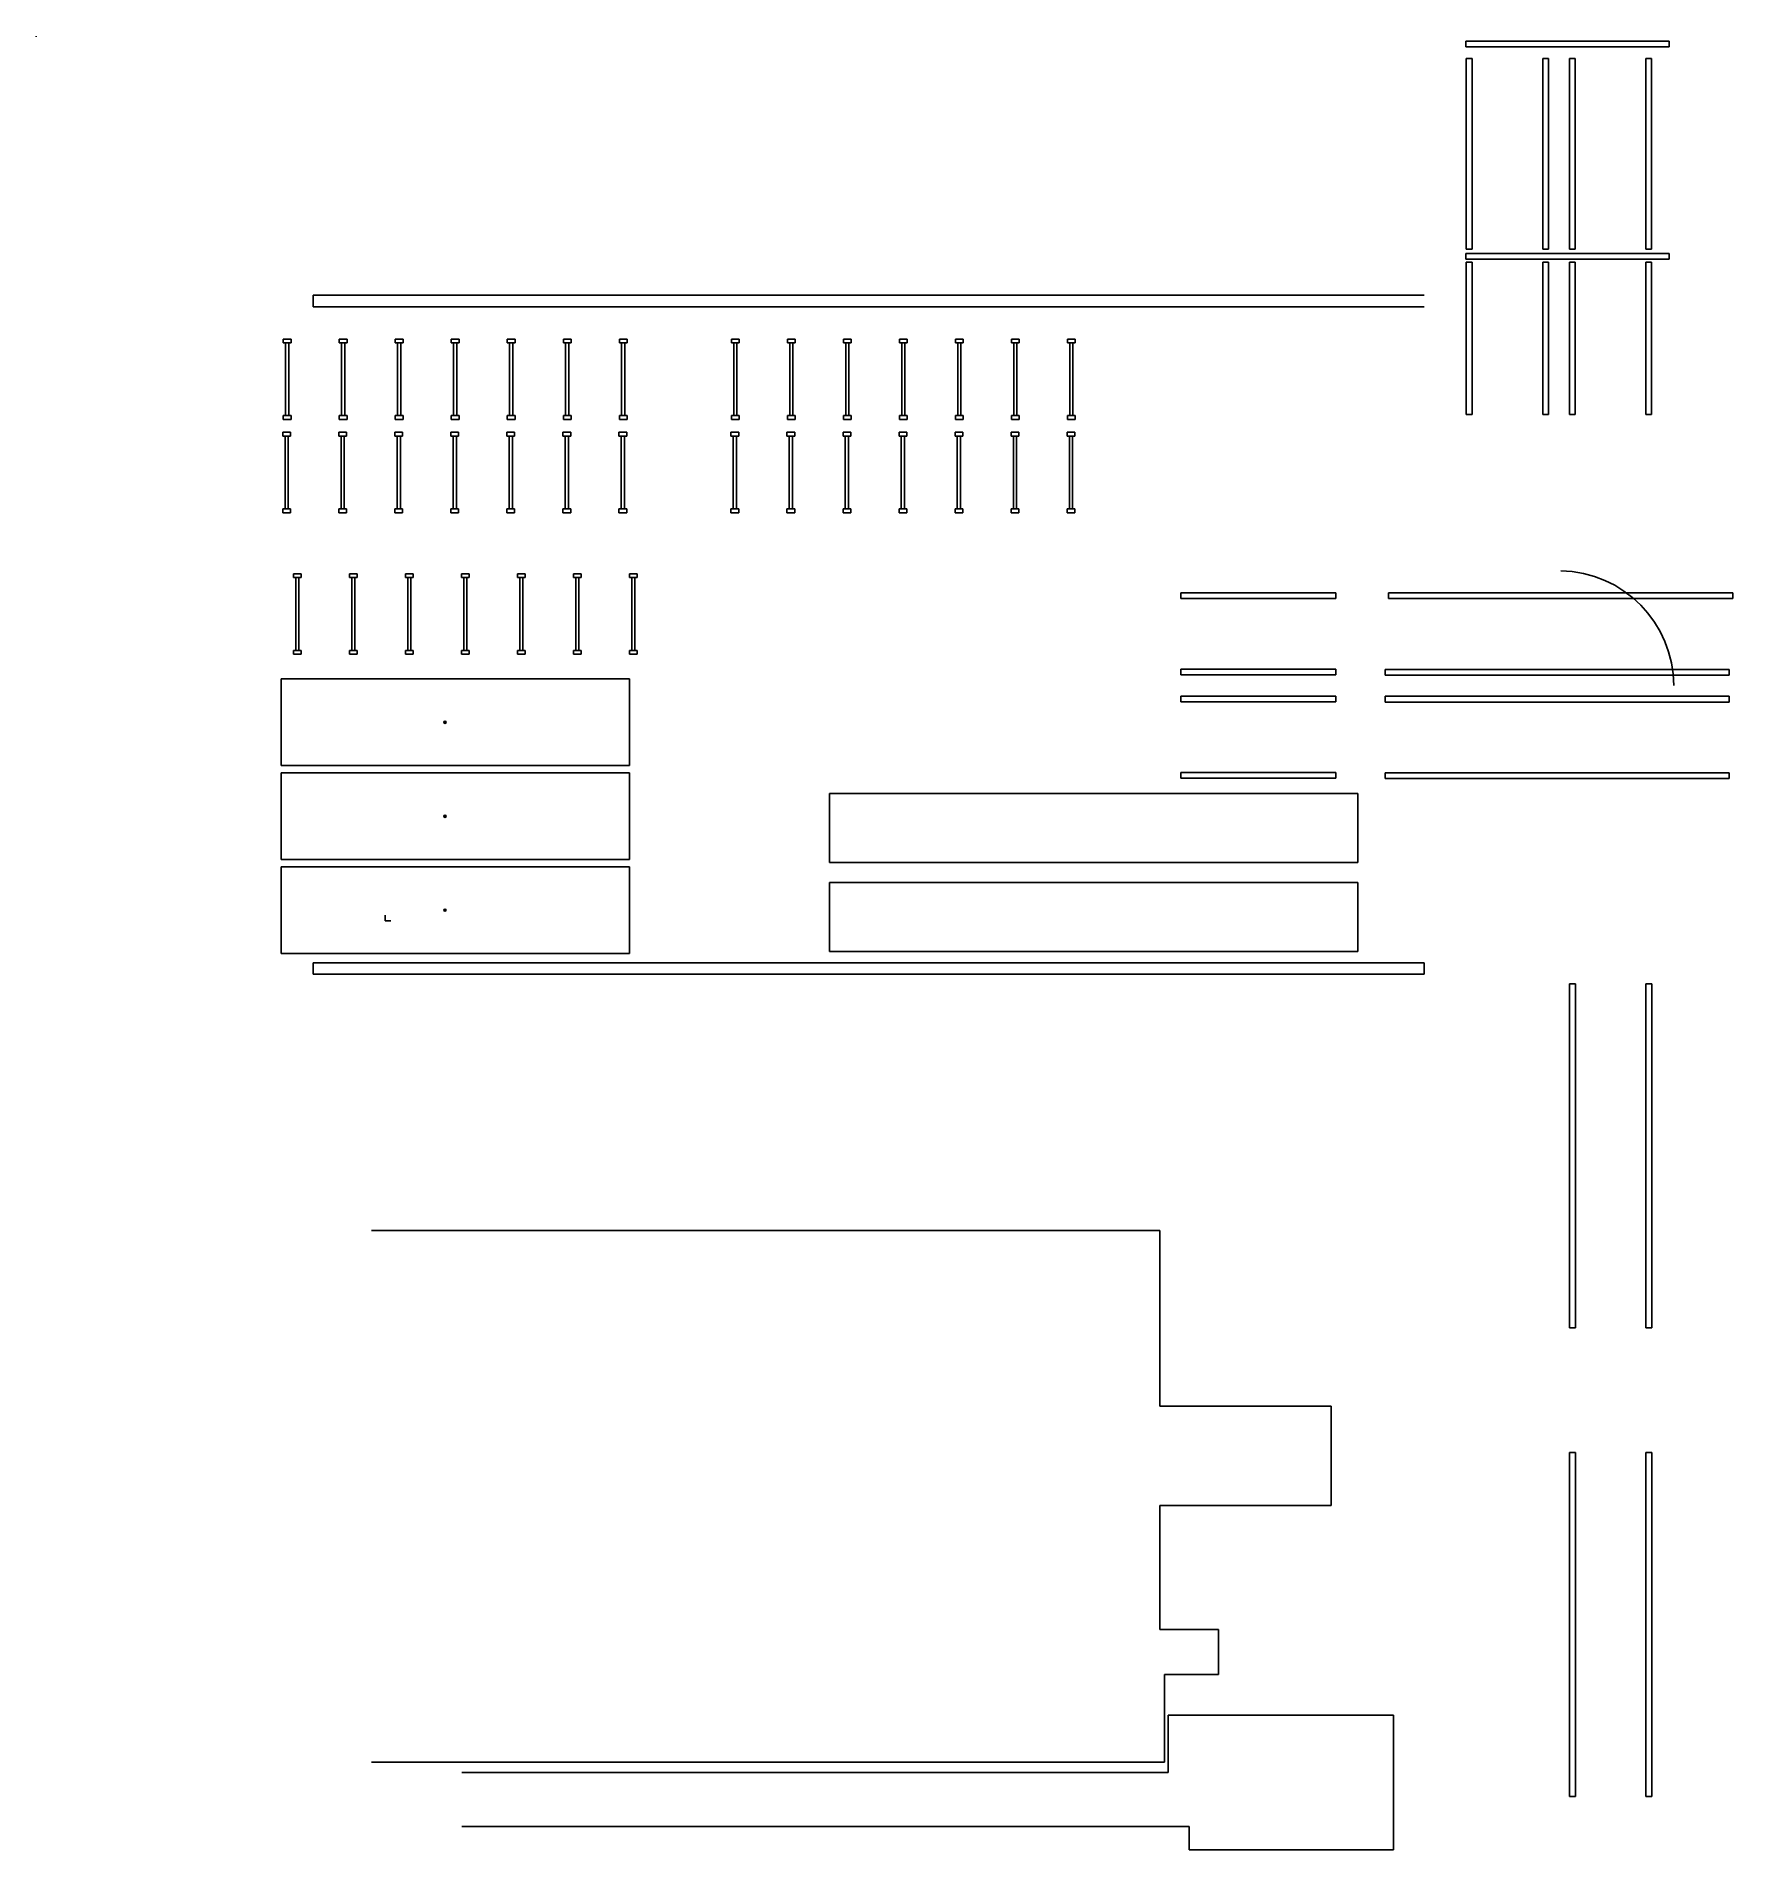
# Model space of a CAD drawing. Extents: x -6085 to 23498, y -16190 to 15420.
import ezdxf

# ---------------------------------------------------------------- set-up
doc = ezdxf.new("R2010")
doc.units = 0
doc.layers.get('0').update_dxf_attribs({"linetype": 'CONTINUOUS'})

msp = doc.modelspace()

# ---------------------------------------------------------------- linework, layer by layer
at = {"color": 7}
for p, q in [((-6084.776299, 15409.834312), (-6084.776299, 15419.834312)), ((-1812.03226, 4218.489773), (4257.681301, 4218.489773)), ((1023, 3463), (1063, 3463)), ((4257.681301, 2707.510226), (-1812.03226, 2707.510226)), ((-1812.03226, 2580.489773), (4257.681301, 2580.489773)), ((1023, 1825), (1063, 1825)), ((4257.681301, 1069.510227), (-1812.03226, 1069.510227)), ((-1812.03226, 942.489774), (4257.681301, 942.489774)), ((0, 0), (0, 100)), ((0, 0), (100, 0)), ((1023, 187), (1063, 187)), ((4257.681301, -568.489774), (-1812.03226, -568.489774))]:
    msp.add_line(p, q, dxfattribs=at)
for p, q in [((18841.761099, 15334.58857), (22391.761579, 15334.58857)), ((18841.761099, 15234.605781), (18841.761099, 15334.58857)), ((22391.761579, 15234.605781), (18841.761099, 15234.605781)), ((22391.761579, 15334.58857), (22391.761579, 15234.605781)), ((18852.012176, 15034.100118), (18952.028305, 15034.100118)), ((18852.012176, 11707.850059), (18852.012176, 15034.100118)), ((18952.028305, 15034.100118), (18952.028305, 11707.850059)), ((20283.511934, 15034.100118), (20183.495805, 15034.100118)), ((20183.495805, 15034.100118), (20183.495805, 11707.850059)), ((20283.511934, 11707.850059), (20283.511934, 15034.100118)), ((20652.012176, 15034.100118), (20752.028305, 15034.100118)), ((20652.012176, 11707.850059), (20652.012176, 15034.100118)), ((20752.028305, 15034.100118), (20752.028305, 11707.850059)), ((22083.511934, 15034.100118), (21983.495805, 15034.100118)), ((21983.495805, 15034.100118), (21983.495805, 11707.850059)), ((22083.511934, 11707.850059), (22083.511934, 15034.100118)), ((18952.028305, 11707.850059), (18852.012176, 11707.850059)), ((20183.495805, 11707.850059), (20283.511934, 11707.850059)), ((20752.028305, 11707.850059), (20652.012176, 11707.850059)), ((21983.495805, 11707.850059), (22083.511934, 11707.850059)), ((18841.78072, 11634.588575), (22391.7812, 11634.588575)), ((18841.78072, 11534.605786), (18841.78072, 11634.588575)), ((22391.7812, 11534.605786), (18841.78072, 11534.605786)), ((18851.971326, 11484.140342), (18951.987454, 11484.140342)), ((18851.971326, 8824.112813), (18851.971326, 11484.140342)), ((18951.987454, 11484.140342), (18951.987454, 8824.112813)), ((20183.454955, 11484.140342), (20283.471083, 11484.140342)), ((20183.454955, 8824.112813), (20183.454955, 11484.140342)), ((20283.471083, 11484.140342), (20283.471083, 8824.112813)), ((20651.971326, 11484.140342), (20751.987454, 11484.140342)), ((20651.971326, 8824.112813), (20651.971326, 11484.140342)), ((20751.987454, 11484.140342), (20751.987454, 8824.112813)), ((21983.454955, 11484.140342), (22083.471083, 11484.140342)), ((21983.454955, 8824.112813), (21983.454955, 11484.140342)), ((22083.471083, 11484.140342), (22083.471083, 8824.112813)), ((22391.7812, 11634.588575), (22391.7812, 11534.605786)), ((-1254.94457, 10704.525), (-1254.9436, 10904.525)), ((-1254.9436, 10904.525), (18119.0564, 10904.43107)), ((18119.05543, 10704.43107), (-1254.94457, 10704.525)), ((-1777.46393, 10143.000451), (-1642.46393, 10143.000451)), ((-1777.46393, 10077.000451), (-1777.46393, 10143.000451)), ((-1642.46393, 10143.000451), (-1642.46393, 10077.000451)), ((-800.71351, 10143.000451), (-665.71351, 10143.000451)), ((-800.71351, 10077.000451), (-800.71351, 10143.000451)), ((-665.71351, 10143.000451), (-665.71351, 10077.000451)), ((176.03691, 10143.000451), (311.03691, 10143.000451)), ((176.03691, 10077.000451), (176.03691, 10143.000451)), ((311.03691, 10143.000451), (311.03691, 10077.000451)), ((1152.78733, 10143.000451), (1287.78733, 10143.000451)), ((1152.78733, 10077.000451), (1152.78733, 10143.000451)), ((1287.78733, 10143.000451), (1287.78733, 10077.000451)), ((2129.53775, 10143.000451), (2264.53775, 10143.000451)), ((2129.53775, 10077.000451), (2129.53775, 10143.000451)), ((2264.53775, 10143.000451), (2264.53775, 10077.000451)), ((3106.28817, 10143.000451), (3241.28817, 10143.000451)), ((3106.28817, 10077.000451), (3106.28817, 10143.000451)), ((3241.28817, 10143.000451), (3241.28817, 10077.000451)), ((4083.03859, 10143.000451), (4218.03859, 10143.000451)), ((4083.03859, 10077.000451), (4083.03859, 10143.000451)), ((4218.03859, 10143.000451), (4218.03859, 10077.000451)), ((6036.53943, 10143.000451), (6171.53943, 10143.000451)), ((6036.53943, 10077.000451), (6036.53943, 10143.000451)), ((6171.53943, 10143.000451), (6171.53943, 10077.000451)), ((7013.28985, 10143.000451), (7148.28985, 10143.000451)), ((7013.28985, 10077.000451), (7013.28985, 10143.000451)), ((7148.28985, 10143.000451), (7148.28985, 10077.000451)), ((7990.04027, 10143.000451), (8125.04027, 10143.000451)), ((7990.04027, 10077.000451), (7990.04027, 10143.000451)), ((8125.04027, 10143.000451), (8125.04027, 10077.000451)), ((8966.79069, 10143.000451), (9101.79069, 10143.000451)), ((8966.79069, 10077.000451), (8966.79069, 10143.000451)), ((9101.79069, 10143.000451), (9101.79069, 10077.000451)), ((9943.54111, 10143.000451), (10078.54111, 10143.000451)), ((9943.54111, 10077.000451), (9943.54111, 10143.000451)), ((10078.54111, 10143.000451), (10078.54111, 10077.000451)), ((10920.29153, 10143.000451), (11055.29153, 10143.000451)), ((10920.29153, 10077.000451), (10920.29153, 10143.000451)), ((11055.29153, 10143.000451), (11055.29153, 10077.000451)), ((11897.04195, 10143.000451), (12032.04195, 10143.000451)), ((11897.04195, 10077.000451), (11897.04195, 10143.000451)), ((12032.04195, 10143.000451), (12032.04195, 10077.000451)), ((-1642.46393, 10077.000451), (-1777.46393, 10077.000451)), ((-1737.46393, 8807.000451), (-1737.46393, 10077.000451)), ((-1682.46393, 8807.000451), (-1682.46393, 10077.000451)), ((-665.71351, 10077.000451), (-800.71351, 10077.000451)), ((-760.71351, 8807.000451), (-760.71351, 10077.000451)), ((-705.71351, 8807.000451), (-705.71351, 10077.000451)), ((311.03691, 10077.000451), (176.03691, 10077.000451)), ((216.03691, 8807.000451), (216.03691, 10077.000451)), ((271.03691, 8807.000451), (271.03691, 10077.000451)), ((1287.78733, 10077.000451), (1152.78733, 10077.000451)), ((1192.78733, 8807.000451), (1192.78733, 10077.000451)), ((1247.78733, 8807.000451), (1247.78733, 10077.000451)), ((2264.53775, 10077.000451), (2129.53775, 10077.000451)), ((2169.53775, 8807.000451), (2169.53775, 10077.000451)), ((2224.53775, 8807.000451), (2224.53775, 10077.000451)), ((3241.28817, 10077.000451), (3106.28817, 10077.000451)), ((3146.28817, 8807.000451), (3146.28817, 10077.000451)), ((3201.28817, 8807.000451), (3201.28817, 10077.000451)), ((4218.03859, 10077.000451), (4083.03859, 10077.000451)), ((4123.03859, 8807.000451), (4123.03859, 10077.000451)), ((4178.03859, 8807.000451), (4178.03859, 10077.000451)), ((6171.53943, 10077.000451), (6036.53943, 10077.000451)), ((6076.53943, 8807.000451), (6076.53943, 10077.000451)), ((6131.53943, 8807.000451), (6131.53943, 10077.000451)), ((7148.28985, 10077.000451), (7013.28985, 10077.000451)), ((7053.28985, 8807.000451), (7053.28985, 10077.000451)), ((7108.28985, 8807.000451), (7108.28985, 10077.000451)), ((8125.04027, 10077.000451), (7990.04027, 10077.000451)), ((8030.04027, 8807.000451), (8030.04027, 10077.000451)), ((8085.04027, 8807.000451), (8085.04027, 10077.000451)), ((9101.79069, 10077.000451), (8966.79069, 10077.000451)), ((9006.79069, 8807.000451), (9006.79069, 10077.000451)), ((9061.79069, 8807.000451), (9061.79069, 10077.000451)), ((10078.54111, 10077.000451), (9943.54111, 10077.000451)), ((9983.54111, 8807.000451), (9983.54111, 10077.000451)), ((10038.54111, 8807.000451), (10038.54111, 10077.000451)), ((11055.29153, 10077.000451), (10920.29153, 10077.000451)), ((10960.29153, 8807.000451), (10960.29153, 10077.000451)), ((11015.29153, 8807.000451), (11015.29153, 10077.000451)), ((12032.04195, 10077.000451), (11897.04195, 10077.000451)), ((11937.04195, 8807.000451), (11937.04195, 10077.000451)), ((11992.04195, 8807.000451), (11992.04195, 10077.000451)), ((-1777.46393, 8807.000451), (-1642.46393, 8807.000451)), ((-1777.46393, 8741.000451), (-1777.46393, 8807.000451)), ((-1642.46393, 8741.000451), (-1777.46393, 8741.000451)), ((-1642.46393, 8807.000451), (-1642.46393, 8741.000451)), ((-800.71351, 8807.000451), (-665.71351, 8807.000451)), ((-800.71351, 8741.000451), (-800.71351, 8807.000451)), ((-665.71351, 8741.000451), (-800.71351, 8741.000451)), ((-665.71351, 8807.000451), (-665.71351, 8741.000451)), ((176.03691, 8807.000451), (311.03691, 8807.000451)), ((176.03691, 8741.000451), (176.03691, 8807.000451)), ((311.03691, 8741.000451), (176.03691, 8741.000451)), ((311.03691, 8807.000451), (311.03691, 8741.000451)), ((1152.78733, 8807.000451), (1287.78733, 8807.000451)), ((1152.78733, 8741.000451), (1152.78733, 8807.000451)), ((1287.78733, 8741.000451), (1152.78733, 8741.000451)), ((1287.78733, 8807.000451), (1287.78733, 8741.000451)), ((2129.53775, 8807.000451), (2264.53775, 8807.000451)), ((2129.53775, 8741.000451), (2129.53775, 8807.000451)), ((2264.53775, 8741.000451), (2129.53775, 8741.000451)), ((2264.53775, 8807.000451), (2264.53775, 8741.000451)), ((3106.28817, 8807.000451), (3241.28817, 8807.000451)), ((3106.28817, 8741.000451), (3106.28817, 8807.000451)), ((3241.28817, 8741.000451), (3106.28817, 8741.000451)), ((3241.28817, 8807.000451), (3241.28817, 8741.000451)), ((4083.03859, 8807.000451), (4218.03859, 8807.000451)), ((4083.03859, 8741.000451), (4083.03859, 8807.000451)), ((4218.03859, 8741.000451), (4083.03859, 8741.000451)), ((4218.03859, 8807.000451), (4218.03859, 8741.000451)), ((6036.53943, 8807.000451), (6171.53943, 8807.000451)), ((6036.53943, 8741.000451), (6036.53943, 8807.000451)), ((6171.53943, 8741.000451), (6036.53943, 8741.000451)), ((6171.53943, 8807.000451), (6171.53943, 8741.000451)), ((7013.28985, 8807.000451), (7148.28985, 8807.000451)), ((7013.28985, 8741.000451), (7013.28985, 8807.000451)), ((7148.28985, 8741.000451), (7013.28985, 8741.000451)), ((7148.28985, 8807.000451), (7148.28985, 8741.000451)), ((7990.04027, 8807.000451), (8125.04027, 8807.000451)), ((7990.04027, 8741.000451), (7990.04027, 8807.000451)), ((8125.04027, 8741.000451), (7990.04027, 8741.000451)), ((8125.04027, 8807.000451), (8125.04027, 8741.000451)), ((8966.79069, 8807.000451), (9101.79069, 8807.000451)), ((8966.79069, 8741.000451), (8966.79069, 8807.000451)), ((9101.79069, 8741.000451), (8966.79069, 8741.000451)), ((9101.79069, 8807.000451), (9101.79069, 8741.000451)), ((9943.54111, 8807.000451), (10078.54111, 8807.000451)), ((9943.54111, 8741.000451), (9943.54111, 8807.000451)), ((10078.54111, 8741.000451), (9943.54111, 8741.000451)), ((10078.54111, 8807.000451), (10078.54111, 8741.000451)), ((10920.29153, 8807.000451), (11055.29153, 8807.000451)), ((10920.29153, 8741.000451), (10920.29153, 8807.000451)), ((11055.29153, 8741.000451), (10920.29153, 8741.000451)), ((11055.29153, 8807.000451), (11055.29153, 8741.000451)), ((11897.04195, 8807.000451), (12032.04195, 8807.000451)), ((11897.04195, 8741.000451), (11897.04195, 8807.000451)), ((12032.04195, 8741.000451), (11897.04195, 8741.000451)), ((12032.04195, 8807.000451), (12032.04195, 8741.000451)), ((18851.971326, 8824.112813), (18951.987454, 8824.112813)), ((20183.454955, 8824.112813), (20283.471083, 8824.112813)), ((20651.971326, 8824.112813), (20751.987454, 8824.112813)), ((21983.454955, 8824.112813), (22083.471083, 8824.112813)), ((-1784.46393, 8517.000451), (-1649.46393, 8517.000451)), ((-1784.46393, 8451.000451), (-1784.46393, 8517.000451)), ((-1649.46393, 8451.000451), (-1784.46393, 8451.000451)), ((-1744.46393, 7181.000451), (-1744.46393, 8451.000451)), ((-1689.46393, 7181.000451), (-1689.46393, 8451.000451)), ((-1649.46393, 8517.000451), (-1649.46393, 8451.000451)), ((-807.71351, 8517.000451), (-672.71351, 8517.000451)), ((-807.71351, 8451.000451), (-807.71351, 8517.000451)), ((-672.71351, 8451.000451), (-807.71351, 8451.000451)), ((-767.71351, 7181.000451), (-767.71351, 8451.000451)), ((-712.71351, 7181.000451), (-712.71351, 8451.000451)), ((-672.71351, 8517.000451), (-672.71351, 8451.000451)), ((169.03691, 8517.000451), (304.03691, 8517.000451)), ((169.03691, 8451.000451), (169.03691, 8517.000451)), ((304.03691, 8451.000451), (169.03691, 8451.000451)), ((209.03691, 7181.000451), (209.03691, 8451.000451)), ((264.03691, 7181.000451), (264.03691, 8451.000451)), ((304.03691, 8517.000451), (304.03691, 8451.000451)), ((1145.78733, 8517.000451), (1280.78733, 8517.000451)), ((1145.78733, 8451.000451), (1145.78733, 8517.000451)), ((1280.78733, 8451.000451), (1145.78733, 8451.000451)), ((1185.78733, 7181.000451), (1185.78733, 8451.000451)), ((1240.78733, 7181.000451), (1240.78733, 8451.000451)), ((1280.78733, 8517.000451), (1280.78733, 8451.000451)), ((2122.53775, 8517.000451), (2257.53775, 8517.000451)), ((2122.53775, 8451.000451), (2122.53775, 8517.000451)), ((2257.53775, 8451.000451), (2122.53775, 8451.000451)), ((2162.53775, 7181.000451), (2162.53775, 8451.000451)), ((2217.53775, 7181.000451), (2217.53775, 8451.000451)), ((2257.53775, 8517.000451), (2257.53775, 8451.000451)), ((3099.28817, 8517.000451), (3234.28817, 8517.000451)), ((3099.28817, 8451.000451), (3099.28817, 8517.000451)), ((3234.28817, 8451.000451), (3099.28817, 8451.000451)), ((3139.28817, 7181.000451), (3139.28817, 8451.000451)), ((3194.28817, 7181.000451), (3194.28817, 8451.000451)), ((3234.28817, 8517.000451), (3234.28817, 8451.000451)), ((4076.03859, 8517.000451), (4211.03859, 8517.000451)), ((4076.03859, 8451.000451), (4076.03859, 8517.000451)), ((4211.03859, 8451.000451), (4076.03859, 8451.000451)), ((4116.03859, 7181.000451), (4116.03859, 8451.000451)), ((4171.03859, 7181.000451), (4171.03859, 8451.000451)), ((4211.03859, 8517.000451), (4211.03859, 8451.000451)), ((6029.53943, 8517.000451), (6164.53943, 8517.000451)), ((6029.53943, 8451.000451), (6029.53943, 8517.000451)), ((6164.53943, 8451.000451), (6029.53943, 8451.000451)), ((6069.53943, 7181.000451), (6069.53943, 8451.000451)), ((6124.53943, 7181.000451), (6124.53943, 8451.000451)), ((6164.53943, 8517.000451), (6164.53943, 8451.000451)), ((7006.28985, 8517.000451), (7141.28985, 8517.000451)), ((7006.28985, 8451.000451), (7006.28985, 8517.000451)), ((7141.28985, 8451.000451), (7006.28985, 8451.000451)), ((7046.28985, 7181.000451), (7046.28985, 8451.000451)), ((7101.28985, 7181.000451), (7101.28985, 8451.000451)), ((7141.28985, 8517.000451), (7141.28985, 8451.000451)), ((7983.04027, 8517.000451), (8118.04027, 8517.000451)), ((7983.04027, 8451.000451), (7983.04027, 8517.000451)), ((8118.04027, 8451.000451), (7983.04027, 8451.000451)), ((8023.04027, 7181.000451), (8023.04027, 8451.000451)), ((8078.04027, 7181.000451), (8078.04027, 8451.000451)), ((8118.04027, 8517.000451), (8118.04027, 8451.000451)), ((8959.79069, 8517.000451), (9094.79069, 8517.000451)), ((8959.79069, 8451.000451), (8959.79069, 8517.000451)), ((9094.79069, 8451.000451), (8959.79069, 8451.000451)), ((8999.79069, 7181.000451), (8999.79069, 8451.000451)), ((9054.79069, 7181.000451), (9054.79069, 8451.000451)), ((9094.79069, 8517.000451), (9094.79069, 8451.000451)), ((9936.54111, 8517.000451), (10071.54111, 8517.000451)), ((9936.54111, 8451.000451), (9936.54111, 8517.000451)), ((10071.54111, 8451.000451), (9936.54111, 8451.000451)), ((9976.54111, 7181.000451), (9976.54111, 8451.000451)), ((10031.54111, 7181.000451), (10031.54111, 8451.000451)), ((10071.54111, 8517.000451), (10071.54111, 8451.000451)), ((10913.29153, 8517.000451), (11048.29153, 8517.000451)), ((10913.29153, 8451.000451), (10913.29153, 8517.000451)), ((11048.29153, 8451.000451), (10913.29153, 8451.000451)), ((10953.29153, 7181.000451), (10953.29153, 8451.000451)), ((11008.29153, 7181.000451), (11008.29153, 8451.000451)), ((11048.29153, 8517.000451), (11048.29153, 8451.000451)), ((11890.04195, 8517.000451), (12025.04195, 8517.000451)), ((11890.04195, 8451.000451), (11890.04195, 8517.000451)), ((12025.04195, 8451.000451), (11890.04195, 8451.000451)), ((11930.04195, 7181.000451), (11930.04195, 8451.000451)), ((11985.04195, 7181.000451), (11985.04195, 8451.000451)), ((12025.04195, 8517.000451), (12025.04195, 8451.000451)), ((-1784.46393, 7181.000451), (-1649.46393, 7181.000451)), ((-1784.46393, 7115.000451), (-1784.46393, 7181.000451)), ((-1649.46393, 7115.000451), (-1784.46393, 7115.000451)), ((-1649.46393, 7181.000451), (-1649.46393, 7115.000451)), ((-807.71351, 7181.000451), (-672.71351, 7181.000451)), ((-807.71351, 7115.000451), (-807.71351, 7181.000451)), ((-672.71351, 7115.000451), (-807.71351, 7115.000451)), ((-672.71351, 7181.000451), (-672.71351, 7115.000451)), ((169.03691, 7181.000451), (304.03691, 7181.000451)), ((169.03691, 7115.000451), (169.03691, 7181.000451)), ((304.03691, 7115.000451), (169.03691, 7115.000451)), ((304.03691, 7181.000451), (304.03691, 7115.000451)), ((1145.78733, 7181.000451), (1280.78733, 7181.000451)), ((1145.78733, 7115.000451), (1145.78733, 7181.000451)), ((1280.78733, 7115.000451), (1145.78733, 7115.000451)), ((1280.78733, 7181.000451), (1280.78733, 7115.000451)), ((2122.53775, 7181.000451), (2257.53775, 7181.000451)), ((2122.53775, 7115.000451), (2122.53775, 7181.000451)), ((2257.53775, 7115.000451), (2122.53775, 7115.000451)), ((2257.53775, 7181.000451), (2257.53775, 7115.000451)), ((3099.28817, 7181.000451), (3234.28817, 7181.000451)), ((3099.28817, 7115.000451), (3099.28817, 7181.000451)), ((3234.28817, 7115.000451), (3099.28817, 7115.000451)), ((3234.28817, 7181.000451), (3234.28817, 7115.000451)), ((4076.03859, 7181.000451), (4211.03859, 7181.000451)), ((4076.03859, 7115.000451), (4076.03859, 7181.000451)), ((4211.03859, 7115.000451), (4076.03859, 7115.000451)), ((4211.03859, 7181.000451), (4211.03859, 7115.000451)), ((6029.53943, 7181.000451), (6164.53943, 7181.000451)), ((6029.53943, 7115.000451), (6029.53943, 7181.000451)), ((6164.53943, 7115.000451), (6029.53943, 7115.000451)), ((6164.53943, 7181.000451), (6164.53943, 7115.000451)), ((7006.28985, 7181.000451), (7141.28985, 7181.000451)), ((7006.28985, 7115.000451), (7006.28985, 7181.000451)), ((7141.28985, 7115.000451), (7006.28985, 7115.000451)), ((7141.28985, 7181.000451), (7141.28985, 7115.000451)), ((7983.04027, 7181.000451), (8118.04027, 7181.000451)), ((7983.04027, 7115.000451), (7983.04027, 7181.000451)), ((8118.04027, 7115.000451), (7983.04027, 7115.000451)), ((8118.04027, 7181.000451), (8118.04027, 7115.000451)), ((8959.79069, 7181.000451), (9094.79069, 7181.000451)), ((8959.79069, 7115.000451), (8959.79069, 7181.000451)), ((9094.79069, 7115.000451), (8959.79069, 7115.000451)), ((9094.79069, 7181.000451), (9094.79069, 7115.000451)), ((9936.54111, 7181.000451), (10071.54111, 7181.000451)), ((9936.54111, 7115.000451), (9936.54111, 7181.000451)), ((10071.54111, 7115.000451), (9936.54111, 7115.000451)), ((10071.54111, 7181.000451), (10071.54111, 7115.000451)), ((10913.29153, 7181.000451), (11048.29153, 7181.000451)), ((10913.29153, 7115.000451), (10913.29153, 7181.000451)), ((11048.29153, 7115.000451), (10913.29153, 7115.000451)), ((11048.29153, 7181.000451), (11048.29153, 7115.000451)), ((11890.04195, 7181.000451), (12025.04195, 7181.000451)), ((11890.04195, 7115.000451), (11890.04195, 7181.000451)), ((12025.04195, 7115.000451), (11890.04195, 7115.000451)), ((12025.04195, 7181.000451), (12025.04195, 7115.000451)), ((-1599.87609, 6049.870072), (-1464.87609, 6049.870072)), ((-1599.87609, 5983.870072), (-1599.87609, 6049.870072)), ((-1464.87609, 6049.870072), (-1464.87609, 5983.870072)), ((-623.12567, 6049.870072), (-488.12567, 6049.870072)), ((-623.12567, 5983.870072), (-623.12567, 6049.870072)), ((-488.12567, 6049.870072), (-488.12567, 5983.870072)), ((353.62475, 6049.870072), (488.62475, 6049.870072)), ((353.62475, 5983.870072), (353.62475, 6049.870072)), ((488.62475, 6049.870072), (488.62475, 5983.870072)), ((1330.37517, 6049.870072), (1465.37517, 6049.870072)), ((1330.37517, 5983.870072), (1330.37517, 6049.870072)), ((1465.37517, 6049.870072), (1465.37517, 5983.870072)), ((2307.12559, 6049.870072), (2442.12559, 6049.870072)), ((2307.12559, 5983.870072), (2307.12559, 6049.870072)), ((2442.12559, 6049.870072), (2442.12559, 5983.870072)), ((3283.87601, 6049.870072), (3418.87601, 6049.870072)), ((3283.87601, 5983.870072), (3283.87601, 6049.870072)), ((3418.87601, 6049.870072), (3418.87601, 5983.870072)), ((4260.62643, 6049.870072), (4395.62643, 6049.870072)), ((4260.62643, 5983.870072), (4260.62643, 6049.870072)), ((4395.62643, 6049.870072), (4395.62643, 5983.870072)), ((-1464.87609, 5983.870072), (-1599.87609, 5983.870072)), ((-1559.87609, 4713.870072), (-1559.87609, 5983.870072)), ((-1504.87609, 4713.870072), (-1504.87609, 5983.870072)), ((-488.12567, 5983.870072), (-623.12567, 5983.870072)), ((-583.12567, 4713.870072), (-583.12567, 5983.870072)), ((-528.12567, 4713.870072), (-528.12567, 5983.870072)), ((488.62475, 5983.870072), (353.62475, 5983.870072)), ((393.62475, 4713.870072), (393.62475, 5983.870072)), ((448.62475, 4713.870072), (448.62475, 5983.870072)), ((1465.37517, 5983.870072), (1330.37517, 5983.870072)), ((1370.37517, 4713.870072), (1370.37517, 5983.870072)), ((1425.37517, 4713.870072), (1425.37517, 5983.870072)), ((2442.12559, 5983.870072), (2307.12559, 5983.870072)), ((2347.12559, 4713.870072), (2347.12559, 5983.870072)), ((2402.12559, 4713.870072), (2402.12559, 5983.870072)), ((3418.87601, 5983.870072), (3283.87601, 5983.870072)), ((3323.87601, 4713.870072), (3323.87601, 5983.870072)), ((3378.87601, 4713.870072), (3378.87601, 5983.870072)), ((4395.62643, 5983.870072), (4260.62643, 5983.870072)), ((4300.62643, 4713.870072), (4300.62643, 5983.870072)), ((4355.62643, 4713.870072), (4355.62643, 5983.870072)), ((13874.27409, 5718.462364), (16574.27248, 5718.462364)), ((13874.27409, 5618.471711), (13874.27409, 5718.462364)), ((16574.27248, 5718.462364), (16574.27248, 5618.471711)), ((17497.9067, 5719.405863), (23497.90577, 5719.405863)), ((17497.9067, 5619.437893), (17497.9067, 5719.405863)), ((23497.90577, 5719.405863), (23497.90577, 5619.437893)), ((16574.27248, 5618.471711), (13874.27409, 5618.471711)), ((23497.90577, 5619.437893), (17497.9067, 5619.437893)), ((-1599.87609, 4713.870072), (-1464.87609, 4713.870072)), ((-1599.87609, 4647.870072), (-1599.87609, 4713.870072)), ((-1464.87609, 4647.870072), (-1599.87609, 4647.870072)), ((-1464.87609, 4713.870072), (-1464.87609, 4647.870072)), ((-623.12567, 4713.870072), (-488.12567, 4713.870072)), ((-623.12567, 4647.870072), (-623.12567, 4713.870072)), ((-488.12567, 4647.870072), (-623.12567, 4647.870072)), ((-488.12567, 4713.870072), (-488.12567, 4647.870072)), ((353.62475, 4713.870072), (488.62475, 4713.870072)), ((353.62475, 4647.870072), (353.62475, 4713.870072)), ((488.62475, 4647.870072), (353.62475, 4647.870072)), ((488.62475, 4713.870072), (488.62475, 4647.870072)), ((1330.37517, 4713.870072), (1465.37517, 4713.870072)), ((1330.37517, 4647.870072), (1330.37517, 4713.870072)), ((1465.37517, 4647.870072), (1330.37517, 4647.870072)), ((1465.37517, 4713.870072), (1465.37517, 4647.870072)), ((2307.12559, 4713.870072), (2442.12559, 4713.870072)), ((2307.12559, 4647.870072), (2307.12559, 4713.870072)), ((2442.12559, 4647.870072), (2307.12559, 4647.870072)), ((2442.12559, 4713.870072), (2442.12559, 4647.870072)), ((3283.87601, 4713.870072), (3418.87601, 4713.870072)), ((3283.87601, 4647.870072), (3283.87601, 4713.870072)), ((3418.87601, 4647.870072), (3283.87601, 4647.870072)), ((3418.87601, 4713.870072), (3418.87601, 4647.870072)), ((4260.62643, 4713.870072), (4395.62643, 4713.870072)), ((4260.62643, 4647.870072), (4260.62643, 4713.870072)), ((4395.62643, 4647.870072), (4260.62643, 4647.870072)), ((4395.62643, 4713.870072), (4395.62643, 4647.870072)), ((-1812.03226, 2707.510226), (-1812.03226, 4218.489773)), ((4257.681301, 2707.510226), (4257.681301, 4218.489773)), ((13874.27992, 4386.964509), (16574.278932, 4386.964509)), ((13874.27992, 4286.977597), (13874.27992, 4386.964509)), ((16574.278932, 4286.977597), (13874.27992, 4286.977597)), ((16574.278932, 4386.964509), (16574.278932, 4286.977597)), ((17438.09895, 4383.434696), (23438.09797, 4383.434696)), ((17438.09895, 4283.466785), (17438.09895, 4383.434696)), ((23438.09797, 4283.466785), (17438.09895, 4283.466785)), ((23438.09797, 4383.434696), (23438.09797, 4283.466785)), ((13874.27992, 3918.446257), (16574.278932, 3918.446257)), ((13874.27992, 3818.459345), (13874.27992, 3918.446257)), ((16574.278932, 3818.459345), (13874.27992, 3818.459345)), ((16574.278932, 3918.446257), (16574.278932, 3818.459345)), ((17438.09895, 3914.916444), (23438.09797, 3914.916444)), ((17438.09895, 3814.948533), (17438.09895, 3914.916444)), ((23438.09797, 3814.948533), (17438.09895, 3814.948533)), ((23438.09797, 3914.916444), (23438.09797, 3814.948533)), ((-1812.03226, 1069.510227), (-1812.03226, 2580.489773)), ((4257.681301, 1069.510227), (4257.681301, 2580.489773)), ((13874.286372, 2586.952144), (16574.285392, 2586.952144)), ((13874.286372, 2486.96149), (13874.286372, 2586.952144)), ((16574.285392, 2586.952144), (16574.285392, 2486.96149)), ((17438.10541, 2583.402916), (23438.10442, 2583.402916)), ((17438.10541, 2483.407678), (17438.10541, 2583.402916)), ((23438.10442, 2583.402916), (23438.10442, 2483.407678)), ((7745.42333, 2218.872845), (7745.42333, 1018.872845)), ((7745.42333, 2218.872845), (16960.62333, 2218.872845)), ((16574.285392, 2486.96149), (13874.286372, 2486.96149)), ((16960.62333, 2218.872845), (16960.62333, 1018.872845)), ((23438.10442, 2483.407678), (17438.10541, 2483.407678)), ((16960.62333, 1018.872845), (7745.42333, 1018.872845)), ((-1812.03226, -568.489774), (-1812.03226, 942.489774)), ((4257.681301, -568.489774), (4257.681301, 942.489774)), ((7745.42333, 668.872845), (7745.42333, -531.127155)), ((7745.42333, 668.872845), (16960.62333, 668.872845)), ((16960.62333, 668.872845), (16960.62333, -531.127155)), ((16960.62333, -531.127155), (7745.42333, -531.127155)), ((-1255, -728), (-1255.00097, -928)), ((10756.99903, -928.058237), (-1255.00097, -928)), ((10757, -728.058237), (-1255, -728)), ((18118.99903, -928.09393), (10756.99903, -928.058237)), ((18119, -728.09393), (10757, -728.058237)), ((18119, -728.09393), (18118.99903, -928.09393)), ((20653.72071, -1094.287304), (20753.71772, -1094.287304)), ((20653.72071, -7094.285782), (20653.72071, -1094.287304)), ((20753.71772, -1094.287304), (20753.71772, -7094.285782)), ((21985.23424, -7094.285782), (21985.23424, -1094.287255)), ((21985.23424, -1094.287255), (22085.25857, -1094.287255)), ((22085.25857, -1094.287255), (22085.25857, -7094.285782)), ((13509.49175, -5396.787554), (-241.32727, -5396.787554)), ((13509.49175, -8460.416772), (13509.49175, -5396.787554)), ((20753.71772, -7094.285782), (20653.72071, -7094.285782)), ((22085.25857, -7094.285782), (21985.23424, -7094.285782)), ((16494.56638, -8460.416772), (13509.49175, -8460.416772)), ((16494.56638, -10188.617872), (16494.56638, -8460.416772)), ((20653.72071, -9264.287303), (20753.71772, -9264.287303)), ((20653.72071, -15264.285781), (20653.72071, -9264.287303)), ((20753.71772, -9264.287303), (20753.71772, -15264.285781)), ((21985.23424, -15264.285781), (21985.23424, -9264.287254)), ((21985.23424, -9264.287254), (22085.25857, -9264.287254)), ((22085.25857, -9264.287254), (22085.25857, -15264.285781)), ((13509.49175, -10188.617872), (16494.56638, -10188.617872)), ((13509.49175, -12348.869252), (13509.49175, -10188.617872)), ((14530.70149, -12348.869252), (13509.49175, -12348.869252)), ((14530.70149, -13134.415202), (14530.70149, -12348.869252)), ((13588.04635, -14663.973892), (13588.04635, -13134.415202)), ((13588.04635, -13134.415202), (14530.70149, -13134.415202)), ((13653.56353, -13842.223842), (13653.56353, -14842.963902)), ((17579.54376, -13842.223842), (13653.56353, -13842.223842)), ((17579.54376, -16190.113982), (17579.54376, -13842.223842)), ((-241.32727, -14663.973892), (13588.04635, -14663.973892)), ((13653.56353, -14842.963902), (1336.76282, -14842.963902)), ((20753.71772, -15264.285781), (20653.72071, -15264.285781)), ((22085.25857, -15264.285781), (21985.23424, -15264.285781)), ((1336.76282, -15785.968962), (14019.21855, -15785.968962)), ((14019.21855, -15785.968962), (14019.21855, -16190.113982)), ((14019.21855, -16190.113982), (17579.54376, -16190.113982))]:
    msp.add_line(p, q)
at = {"color": 18}
for p, q in [((1043, 3443), (1043, 3483)), ((1043, 1805), (1043, 1845)), ((1043, 167), (1043, 207))]:
    msp.add_line(p, q, dxfattribs=at)
at = {"color": 7}
for centre in [(1043, 3463), (1043, 1825), (1043, 187)]:
    msp.add_circle(centre, 20, dxfattribs=at)
msp.add_arc((20467.88909, 4101.420399), 1999.999998, 0, 89.14004)

doc.saveas('drawing.dxf')
